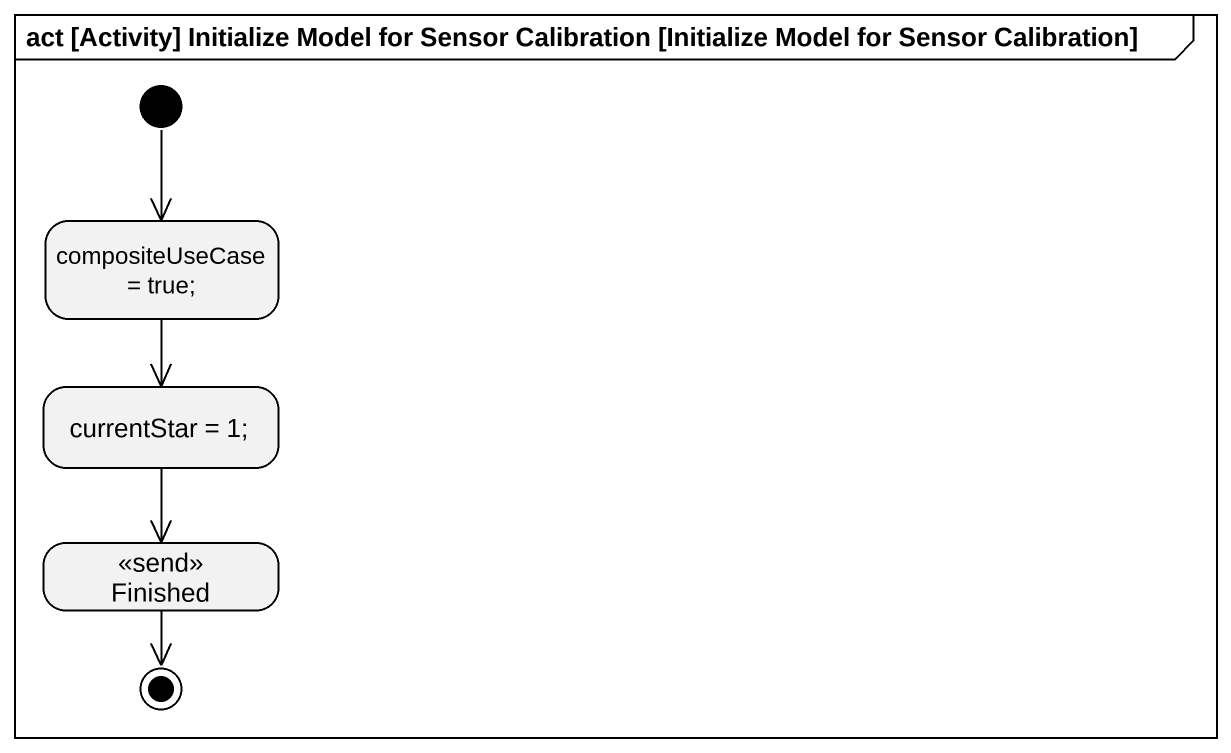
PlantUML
@startuml
mainframe act [Activity] Initialize Model for Sensor Calibration [Initialize Model for Sensor Calibration]
hide empty description
state "compositeUseCase = true;" as compositeUseCase_true
state "currentStar = 1;" as currentStar_1
state Finished <<send>>
[*] --> compositeUseCase_true
compositeUseCase_true --> currentStar_1
currentStar_1 --> Finished
Finished --> [*]
@enduml
